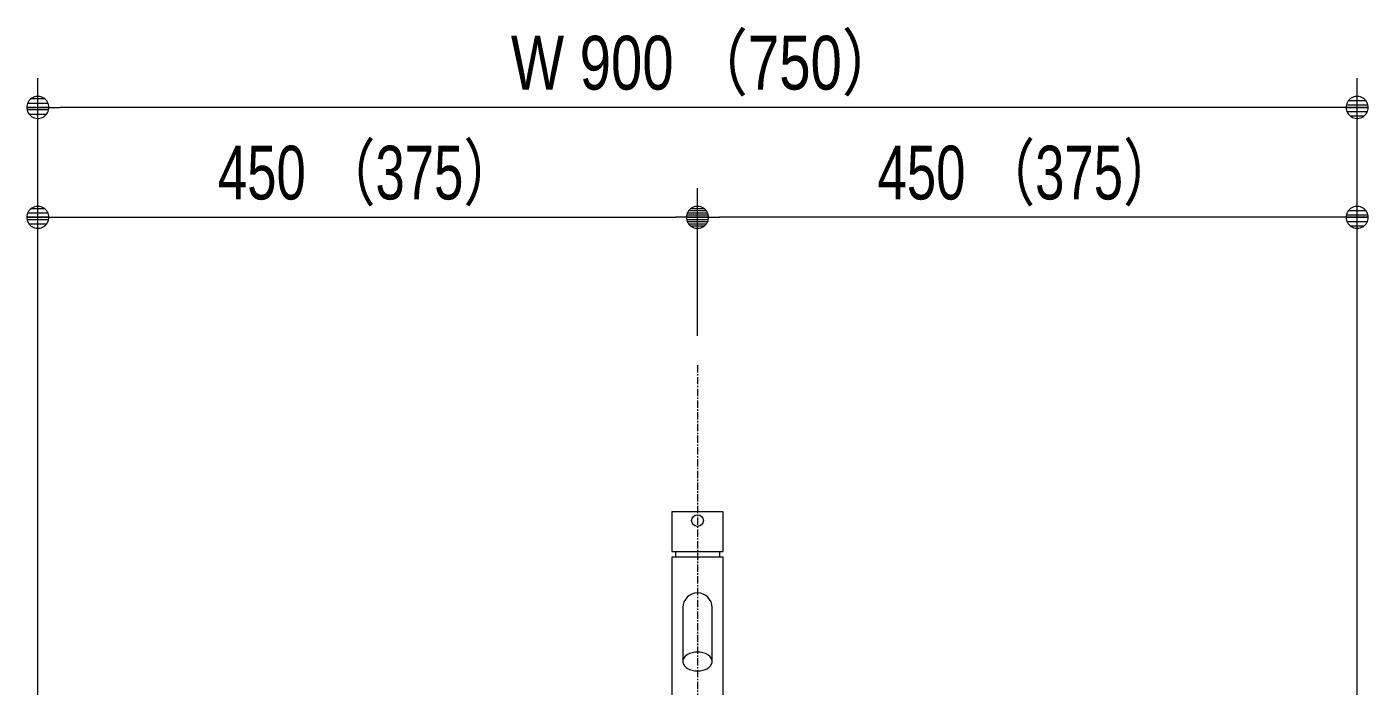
# Model space of a CAD drawing. Units: millimetres, scale not verified. Extents: x -6062 to 6062, y -3045 to 3045.
# Drawn here: x 30 to 945, y -1260 to -810 of the extents above; entities that cross this region are included whole.
import ezdxf
from ezdxf.enums import TextEntityAlignment as Align

# ---------------------------------------------------------------- set-up
doc = ezdxf.new("R2010")
doc.units = ezdxf.units.MM
doc.header["$LTSCALE"] = 20
doc.linetypes.add('CHAIN1', pattern=[8, 5, -1, 1, -1])
for name, color, linetype, lineweight in [('0-2_2寸法-1', 7, 'Continuous', 9), ('0-3_0', 7, 'Continuous', 9), ('0-5_4給排水', 7, 'Continuous', 9)]:
    doc.layers.add(name, color=color, linetype=linetype, lineweight=lineweight)
doc.styles.add('ＭＳ Ｐゴシック', font='')
doc.styles.get('ＭＳ Ｐゴシック').set_extended_font_data('MS PGothic')

# ---------------------------------------------------------------- blocks, each defined once
blk = doc.blocks.new('グループ-7')
at = {"layer": '0-5_4給排水'}
for p, q in [((45200, -23360), (45200, -23440)), ((45800, -23360), (45800, -23440))]:
    blk.add_line(p, q, dxfattribs=at)
for points in [[(45850, -22820), (45150, -22820), (45150, -23360), (45850, -23360)], [(45150, -23440), (45150, -25540), (45850, -25540), (45850, -23440)]]:
    blk.add_lwpolyline(points, close=True, dxfattribs=at)
for points in [[(45300, -24127.8), (45300, -24863.4), (45300.8, -24875), (45303.3, -24886.8), (45307.7, -24898.8), (45314, -24910.7), (45322.3, -24922.5), (45332.6, -24933.8), (45344.7, -24944.5), (45358.6, -24954.3), (45373.9, -24963.2), (45390.6, -24971), (45408.1, -24977.6), (45426.4, -24983), (45445, -24987), (45463.6, -24989.8), (45482, -24991.5), (45500, -24992), (45518, -24991.5), (45536.4, -24989.8), (45555, -24987), (45573.6, -24983), (45591.9, -24977.6), (45609.4, -24971), (45626.1, -24963.2), (45641.4, -24954.3), (45655.3, -24944.5), (45667.4, -24933.8), (45677.7, -24922.5), (45686, -24910.7), (45692.3, -24898.8), (45696.7, -24886.8), (45699.2, -24875), (45700, -24863.4), (45700, -24128)], [(45700, -24863.4), (45699.2, -24851.9), (45696.7, -24840), (45692.3, -24828), (45686, -24816.1), (45677.7, -24804.4), (45667.4, -24793.1), (45655.3, -24782.4), (45641.4, -24772.5), (45626.1, -24763.6), (45609.4, -24755.8), (45591.9, -24749.2), (45573.6, -24743.9), (45555, -24739.8), (45536.4, -24737), (45518, -24735.4), (45500, -24734.9), (45482, -24735.4), (45463.6, -24737), (45445, -24739.8), (45426.4, -24743.9), (45408.1, -24749.2), (45390.6, -24755.8), (45373.9, -24763.6), (45358.6, -24772.5), (45344.7, -24782.4), (45332.6, -24793.1), (45322.3, -24804.4), (45314, -24816.1), (45307.7, -24828), (45303.3, -24840), (45300.8, -24851.9), (45300, -24863.4)]]:
    blk.add_lwpolyline(points, dxfattribs=at)
blk.add_circle((45500, -22940), 80, dxfattribs=at)
for start, end in [(90, 180), (0, 90)]:
    blk.add_arc((45500, -24128), 200, start, end, dxfattribs=at)
blk = doc.blocks.new('_Dot')
at = {"layer": '0-3_0'}
for p, q in [((-10, 0), (-20, 0)), ((9.78, 2), (-9.78, 2)), ((7.99, 6), (-7.99, 6)), ((9.16, -3.98), (-9.16, -3.98)), ((6, -7.98), (-6, -7.98))]:
    blk.add_line(p, q, dxfattribs=at)
for points in [[(10, 0), (9.92, 1.25), (9.69, 2.49), (9.3, 3.68), (8.76, 4.82), (8.09, 5.88), (7.29, 6.85), (6.37, 7.71), (5.36, 8.44), (4.26, 9.05), (3.09, 9.51), (1.87, 9.82), (0.63, 9.98), (-0.63, 9.98), (-1.87, 9.82), (-3.09, 9.51), (-4.26, 9.05), (-5.36, 8.44), (-6.37, 7.71), (-7.29, 6.85), (-8.09, 5.88), (-8.76, 4.82), (-9.3, 3.68), (-9.69, 2.49), (-9.92, 1.25), (-10, 0), (0, 0)], [(-10, 0), (-9.92, -1.25), (-9.69, -2.49), (-9.3, -3.68), (-8.76, -4.82), (-8.09, -5.88), (-7.29, -6.85), (-6.37, -7.71), (-5.36, -8.44), (-4.26, -9.05), (-3.09, -9.51), (-1.87, -9.82), (-0.63, -9.98), (0.63, -9.98), (1.87, -9.82), (3.09, -9.51), (4.26, -9.05), (5.36, -8.44), (6.37, -7.71), (7.29, -6.85), (8.09, -5.88), (8.76, -4.82), (9.3, -3.68), (9.69, -2.49), (9.92, -1.25), (10, 0), (0, 0)]]:
    blk.add_lwpolyline(points, close=True, dxfattribs=at)
blk = doc.blocks.new('グループ-59')
at = {"layer": '0-5_4給排水', "linetype": 'CHAIN1'}
blk.add_line((45500, -20820), (45500, -42300), dxfattribs=at)

msp = doc.modelspace()

# ---------------------------------------------------------------- linework, layer by layer
at = {"layer": '0-2_2寸法-1'}
for p, q in [((37.5, -920), (37.5, -845)), ((937.5, -920), (937.5, -845)), ((922.49, -865), (52.51, -865)), ((37.5, -1360), (37.5, -920)), ((487.5, -1021), (487.5, -920)), ((487.5, -1021), (487.5, -920)), ((937.5, -1360), (937.5, -920)), ((52.51, -940), (472.49, -940)), ((922.49, -940), (502.51, -940))]:
    msp.add_line(p, q, dxfattribs=at)

# ---------------------------------------------------------------- block references
at = {"layer": '0-2_2寸法-1', "xscale": 0.7503418, "yscale": 0.7503418, "rotation": 180}
for p in [(37.5, -865), (37.5, -940), (487.5, -940)]:
    msp.add_blockref('_Dot', p, dxfattribs=at)
at = {"layer": '0-2_2寸法-1', "xscale": 0.7503418, "yscale": 0.7503418}
for p in [(937.5, -865), (487.5, -940), (937.5, -940)]:
    msp.add_blockref('_Dot', p, dxfattribs=at)
at = {"layer": '0-5_4給排水', "xscale": 0.05, "yscale": 0.05}
for name in ['グループ-59', 'グループ-7']:
    msp.add_blockref(name, (-1787.5, 0), dxfattribs=at)

# ---------------------------------------------------------------- texts
at = {"layer": '0-2_2寸法-1', "style": 'ＭＳ Ｐゴシック'}
for s, height, width, p in [('W 900 （750）', 36.69, 0.8, (360.23, -863.81)), ('450 （375）', 36.66, 0.75, (160.29, -938.81)), ('450 （375）', 36.66, 0.75, (610.29, -938.81))]:
    msp.add_text(s, height=height, dxfattribs=dict(at, width=width)).set_placement(p, align=Align.BOTTOM_LEFT)

doc.saveas('drawing.dxf')
